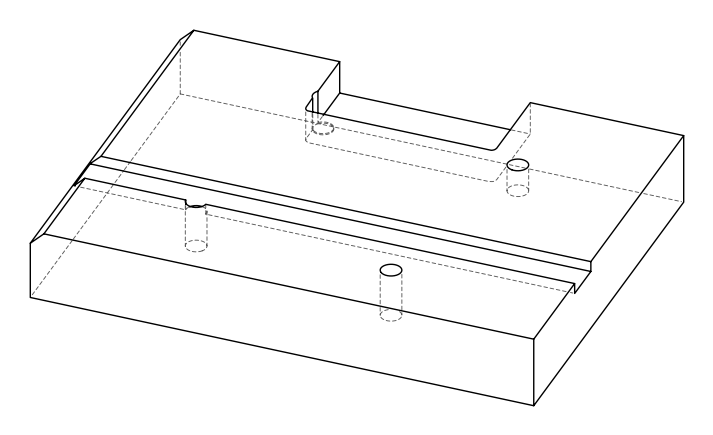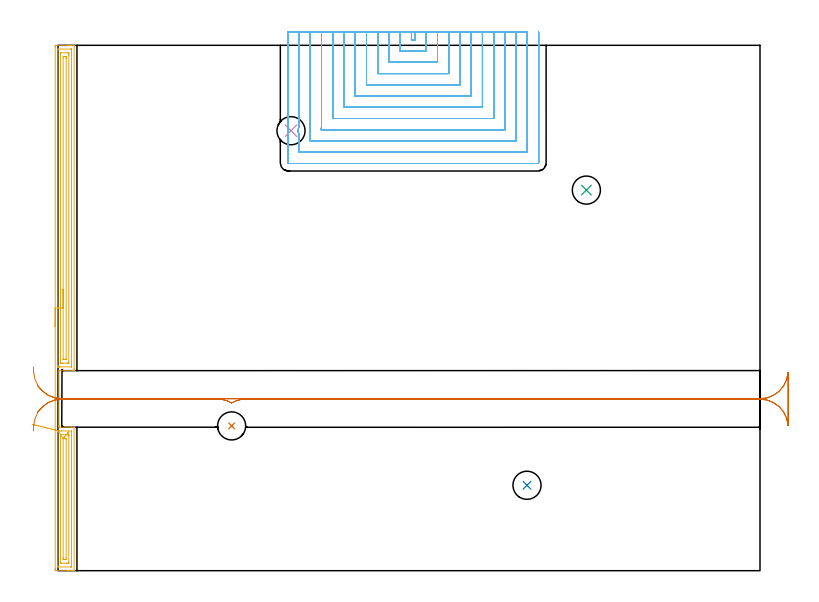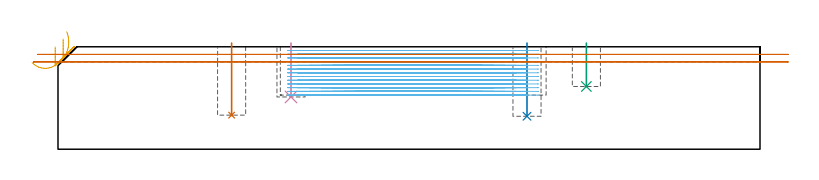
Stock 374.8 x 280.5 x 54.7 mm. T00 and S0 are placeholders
(PLAN: 7 operations, 3 tool changes, 98.1 min)
(1 INDEXABLE_INSERT_DRILL_BLIND_HOLE_FROM_SOLID | STEP1POCKET | UGT0302_001 | 0.16 min | 6437 mm3)
(2 INDEXABLE_INSERT_DRILL_BLIND_HOLE_FROM_SOLID_1 | STEP1POCKET_1 | UGT0302_001 | 0.16 min | 6542 mm3)
(3 INDEXABLE_INSERT_DRILL_BLIND_HOLE_FROM_SOLID_2 | STEP1POCKET_2 | UGT0302_001 | 0.09 min | 3738 mm3)
(4 INDEXABLE_INSERT_DRILL_BLIND_HOLE_FROM_SOLID_3 | STEP1POCKET_3 | UGT0302_001 | 0.12 min | 4726 mm3)
(5 AREA_MILL | FG_CHAMFER_SURFACE | UGT0205_001 | 8.68 min | 14309 mm3)
(6 MILL_SLOT | SLOT_PARTIAL_RECTANGULAR | NXT0201_009 | Follow Part, ap 2, ae 75% | 85.4 min | 241220 mm3)
(7 MILL_RECTANGULAR_SLOT | SLOT_RECTANGULAR | UGT0201_018 | Follow Part, ap 7.5, ae 75% | 3.48 min | 89439 mm3)
(TOOL UGT0302_001 | Indexable Insert Drill 15mm | D15 PA180 FL50 Z2)
(TOOL UGT0205_001 | Chamfer Mill 20 x 3 x 45 deg. | D20 FL50 Z2)
(TOOL NXT0201_009 | ENDMILL 8mm [2P460-0800-NA 1630] | D8 FL26 Z6)
(TOOL UGT0201_018 | End mill 30 mm | D30 FL50 Z4)
(OP 1 INDEXABLE_INSERT_DRILL_BLIND_HOLE_FROM_SOLID)
G17 G21 G94 G90
T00 M6
G54
G17 G0 G90 X92.7 Y77.3 S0 M3
G43 Z64.7 H0
G94 G81 G98 Z18.2 F250. R56.7
G80
M5
M2
(OP 2 INDEXABLE_INSERT_DRILL_BLIND_HOLE_FROM_SOLID_1)
G17 G21 G94 G90
T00 M6
G54
G17 G0 G90 X250.4 Y45.6 S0 M3
G43 Z64.7 H0
G94 G81 G98 Z17.6 F250. R56.7
G80
M5
M2
(OP 3 INDEXABLE_INSERT_DRILL_BLIND_HOLE_FROM_SOLID_2)
G17 G21 G94 G90
T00 M6
G54
G17 G0 G90 X282.1 Y203.2 S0 M3
G43 Z64.7 H0
G94 G81 G98 Z33.5 F250. R56.7
G80
M5
M2
(OP 4 INDEXABLE_INSERT_DRILL_BLIND_HOLE_FROM_SOLID_3)
G17 G21 G94 G90
T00 M6
G54
G17 G0 G90 X124.4 Y234.9 S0 M3
G43 Z64.7 H0
G94 G81 G98 Z27.9 F250. R56.7
G80
M5
M2
(OP 5 AREA_MILL)
G17 G21 G94 G90
T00 M6
G54
G17 G0 G90 X-1.5 Y130.25 S1061 M3
G43 Z64.7 H0
Z54.6
G94 G1 Y130.288 Z53.728 F250.
Y130.402 Z52.863
Y130.591 Z52.012
Y130.853 Z51.18
Y131.187 Z50.374
Y131.59 Z49.6
Y132.058 Z48.864
Y132.59 Z48.172
Y133.179 Z47.529
Y133.822 Z46.94
Y134.514 Z46.408
Y135.25 Z45.94
Y136.024 Z45.537
Y136.83 Z45.203
Y137.662 Z44.941
Y138.514 Z44.752
Y139.378 Z44.638
Y140.25 Z44.6
Y279.597
X-1.499 Y279.897 Z44.601
X-1.493 Y280.483 Z44.604
X-1.492 Y280.493 Z44.606
X-0.908 Y280.5 Z45.19
X5.333 Z51.427
X5.91 Z52.007
X6.225 Z52.321
X6.802 Z52.898
X7.116 Z53.211
X8.183 Z54.282
X8.551 Y280.492 Z54.642
X8.598 Y280.49 Z54.688
X8.6 Y280.343 Z54.7
Y107.681
X8.593 Y106.81 Z54.693
X8.456 Y106.807 Z54.556
X8.015 Y106.8 Z54.115
X0.5 Z46.6
Y106.412
Y106.342 Z46.598
X0.504 Y106.304 Z46.593
Y106.299 Z46.592
X0.501 Y106.296 Z46.595
X0.5 Y106.292 Z46.6
Y77.335
X0.502 Y77.252 Z46.597
X0.5 Y77.162 Z46.6
Y76.6
X0.797 Y76.599 Z46.897
X0.801 Z46.898
X0.875 Y76.6 Z46.974
X7.116 Z53.211
X7.416 Z53.515
X8.453 Z54.552
X8.503 Y76.598 Z54.602
X8.597 Y76.59 Z54.689
X8.6 Y76.45 Z54.7
Y0.157
X8.598 Y0.01 Z54.688
X8.551 Y0.008 Z54.642
X8.182 Y0. Z54.281
X7.745 Z53.844
X7.116 Z53.211
X5.91 Z52.007
X5.333 Z51.427
X-0.908 Y0.001 Z45.19
X-1.151 Y0.002 Z44.946
X-1.492 Y0.007 Z44.606
X-1.493 Y0.017 Z44.604
X-1.498 Y0.603 Z44.602
X-1.5 Y1.196 Z44.6
Y140.25
X-0.086 Z46.014
Y278.182
X-0.079 Y278.478 Z46.021
X-0.063 Y278.49 Z46.037
X-0.016 Y278.492 Z46.084
X0.489 Y278.499 Z46.589
X6.729 Z52.829
X7.116 Y278.493 Z53.216
X7.169 Y278.49 Z53.269
X7.179 Y278.482 Z53.279
X7.182 Y278.414 Z53.282
X7.184 Y278.321 Z53.284
X7.186 Y278.182 Z53.286
Y278.112
X7.185 Y109.326 Z53.285
X7.184 Y109.187 Z53.284
X7.179 Y108.909 Z53.279
X7.172 Y108.809 Z53.272
X7.157 Y108.806 Z53.257
X7.116 Y108.804 Z53.216
X6.889 Y108.801 Z52.989
X1.54 Y108.8 Z47.64
X0.875 Y108.797 Z46.975
X0.655 Y108.794 Z46.755
X0.325 Y108.775 Z46.425
X0.166 Y108.733 Z46.266
X-0.016 Y108.659 Z46.084
X-0.078 Y108.635 Z46.022
X-0.083 Y108.639 Z46.017
X-0.084 Y108.641 Z46.016
X-0.086 Y109.465 Z46.014
Y109.535
Y140.25
X1.328 Z47.428
X1.329 Y275.874 Z47.429
X1.33 Y276.327 Z47.43
X1.333 Y276.436 Z47.433
X1.335 Y276.482 Z47.435
X1.422 Y276.49 Z47.522
X1.596 Y276.498 Z47.696
X5.333 Y276.5 Z51.433
X5.506 Z51.606
X5.621 Y276.498 Z51.721
X5.712 Y276.494 Z51.812
X5.765 Y276.489 Z51.865
X5.767 Y276.472 Z51.867
X5.769 Y276.327 Z51.869
X5.771 Y275.889 Z51.871
X5.772 Y275.435 Z51.872
X5.771 Y111.704 Z51.871
X5.768 Y111.25 Z51.868
X5.764 Y110.818 Z51.864
X5.333 Y110.809 Z51.433
X4.89 Y110.801 Z50.99
X2.658 Y110.8 Z48.758
X2.215 Y110.801 Z48.315
X1.767 Y110.81 Z47.867
X1.335 Y110.821 Z47.435
X1.332 Y111.25 Z47.432
X1.329 Y111.688 Z47.429
X1.328 Y140.25 Z47.428
X2.743 Z48.843
Y273.65
X2.749 Y274.452 Z48.849
X2.759 Y274.49 Z48.859
X2.808 Y274.494 Z48.908
X2.913 Y274.498 Z49.013
X3.126 Y274.499 Z49.226
X3.55 Y274.5 Z49.65
X3.994 Z50.094
X4.194 Y274.498 Z50.294
X4.294 Y274.495 Z50.394
X4.342 Y274.49 Z50.442
X4.351 Y274.482 Z50.451
X4.353 Y274.465 Z50.453
X4.357 Y273.735 Z50.457
Y273.65
X4.356 Y113.035 Z50.456
X4.352 Y112.834 Z50.452
X4.351 Y112.817 Z50.451
X4.299 Y112.81 Z50.399
X4.175 Y112.804 Z50.275
X4.019 Y112.801 Z50.119
X3.784 Y112.8 Z49.884
X2.893 Z48.993
X2.801 Y112.802 Z48.901
X2.776 Y112.805 Z48.876
X2.755 Y112.809 Z48.855
X2.75 Y112.847 Z48.85
X2.744 Y112.949 Z48.844
X2.743 Y113.035 Z48.843
Y140.25
Y141.122 Z48.881
Y141.986 Z48.995
Y142.838 Z49.183
Y143.67 Z49.446
Y144.476 Z49.78
Y145.25 Z50.182
Y145.986 Z50.651
Y146.678 Z51.182
Y147.321 Z51.772
Y147.91 Z52.415
Y148.442 Z53.107
Y148.91 Z53.843
Y149.313 Z54.616
Y149.647 Z55.422
Y149.909 Z56.254
Y150.098 Z57.106
Y150.212 Z57.971
Y150.25 Z58.843
G0 Z64.7
X-13.808 Y78.154
Z46.229
G1 X-13.192 Y78.002 Z45.63
X-12.528 Y77.838 Z45.089
X-11.821 Y77.663 Z44.609
X-11.075 Y77.479 Z44.195
X-10.298 Y77.287 Z43.849
X-9.494 Y77.089 Z43.575
X-8.67 Y76.885 Z43.373
X-7.832 Y76.678 Z43.247
X-6.986 Y76.469 Z43.196
X-6.14 Y76.26 Z43.221
X-5.299 Y76.053 Z43.322
X-4.469 Y75.848 Z43.498
X-3.658 Y75.647 Z43.748
X-2.87 Y75.453 Z44.07
X-2.113 Y75.266 Z44.461
X-1.393 Y75.088 Z44.919
X-0.713 Y74.92 Z45.44
X-0.08 Y74.764 Z46.02
X-0.069 Y74.761 Z46.031
X-0.016 Y74.74 Z46.084
X0.158 Y74.665 Z46.258
X0.875 Y74.606 Z46.975
X0.939 Y74.602 Z47.039
X1.767 Y74.6 Z47.867
X7.182 Y74.599 Z53.282
X7.185 Y74.596 Z53.285
X7.186 Y2.319 Z53.286
X7.179 Y2.022 Z53.279
X7.162 Y2.01 Z53.262
X7.116 Y2.008 Z53.216
X6.611 Y2.001 Z52.711
X0.371 Z46.471
X-0.016 Y2.007 Z46.084
X-0.069 Y2.01 Z46.031
X-0.079 Y2.017 Z46.021
X-0.082 Y2.086 Z46.018
X-0.084 Y2.179 Z46.016
X-0.086 Y2.458 Z46.014
X-0.085 Y74.665 Z46.015
X-0.084 Y74.734 Z46.016
X-0.08 Y74.764 Z46.02
X1.335 Y72.589 Z47.435
X1.348 Y72.593 Z47.448
X1.385 Y72.597 Z47.485
X1.461 Y72.599 Z47.561
X5.333 Y72.6 Z51.433
X5.615 Y72.599 Z51.715
X5.711 Y72.594 Z51.811
X5.756 Y72.59 Z51.856
X5.765 Y72.571 Z51.865
X5.767 Y72.446 Z51.867
X5.77 Y71.988 Z51.87
X5.771 Y71.55 Z51.871
Y4.627
X5.769 Y4.173 Z51.869
X5.767 Y4.064 Z51.867
X5.765 Y4.018 Z51.865
X5.678 Y4.01 Z51.778
X5.504 Y4.002 Z51.604
X5.333 Y4.001 Z51.433
X4.614 Y4. Z50.714
X1.767 Z47.867
X1.594 Y4.001 Z47.694
X1.479 Y4.003 Z47.579
X1.388 Y4.007 Z47.488
X1.335 Y4.011 Z47.435
X1.334 Y4.028 Z47.434
X1.331 Y4.173 Z47.431
X1.329 Y4.611 Z47.429
Y71.988
X1.33 Y72.425 Z47.43
X1.334 Y72.572 Z47.434
X1.335 Y72.589 Z47.435
X2.76 Y70.59 Z48.86
X3.157 Y70.597 Z49.257
X3.55 Y70.598 Z49.65
X4.049 Y70.597 Z50.149
X4.258 Y70.59 Z50.358
X4.35 Y70.569 Z50.45
X4.356 Y70.289 Z50.456
X4.357 Y70.204 Z50.457
Y6.85
X4.351 Y6.048 Z50.451
X4.341 Y6.01 Z50.441
X4.292 Y6.007 Z50.392
X4.187 Y6.003 Z50.287
X3.974 Y6.001 Z50.074
X3.55 Y6. Z49.65
X3.106 Y6.001 Z49.206
X2.906 Y6.002 Z49.006
X2.806 Y6.006 Z48.906
X2.758 Y6.01 Z48.858
X2.749 Y6.018 Z48.849
X2.748 Y6.035 Z48.848
X2.743 Y6.765 Z48.843
Y6.85
Y70.406
X2.744 Y70.507 Z48.844
X2.747 Y70.556 Z48.847
X2.749 Y70.577 Z48.849
X2.76 Y70.59 Z48.86
X3.226 Y71.122 Z49.372
X3.661 Y71.618 Z49.943
X4.061 Y72.074 Z50.569
X4.424 Y72.488 Z51.246
X4.746 Y72.857 Z51.968
X5.026 Y73.176 Z52.73
X5.261 Y73.444 Z53.527
X5.449 Y73.659 Z54.351
X5.589 Y73.819 Z55.197
X5.68 Y73.923 Z56.058
X5.722 Y73.97 Z56.928
X5.713 Y73.96 Z57.801
X5.654 Y73.892 Z58.669
X5.545 Y73.769 Z59.525
X5.388 Y73.589 Z60.364
X5.183 Y73.355 Z61.179
X4.932 Y73.069 Z61.964
X4.637 Y72.732 Z62.713
G0 Z64.7
M5
M2
(OP 6 MILL_SLOT)
G17 G21 G94 G90
T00 M6
G54
G17 G0 G90 X188.7 Y287.5 S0 M3
G43 Z64.7 H1
Z52.715
G94 G1 Y284.5 F250.
Y283.4
X190.6
Y284.5
Y287.5
X182.7
Y284.5
Y277.4 F500.
X196.6
Y284.5
Y287.5 F250.
X176.7
Y284.5
Y271.4 F500.
X202.6
Y284.5
Y287.5 F250.
X170.7
Y284.5
Y265.4 F500.
X208.6
Y284.5
Y287.5 F250.
X164.7
Y284.5
Y259.4 F500.
X214.6
Y284.5
Y287.5 F250.
X158.7
Y284.5
Y253.4 F500.
X220.6
Y284.5
Y287.5 F250.
X152.7
Y284.5
Y247.4 F500.
X226.6
Y284.5
Y287.5 F250.
X146.7
Y284.5
Y241.4 F500.
X232.6
Y284.5
Y287.5 F250.
X140.7
Y284.5
Y237.956 F500.
G2 X140.518 Y235.4 R18.
G1 X238.6
Y284.5
Y287.5 F250.
X134.7
Y284.5
Y237.956 F500.
G2 X134.305 Y234.904 R12.
X134.7 Y231.852 R12.
G1 Y229.4
X244.6
Y284.5
Y287.5 F250.
X128.7
Y284.5
Y237.956 F500.
G2 X127.894 Y234.951 R6.
G1 Y234.856
G2 X128.7 Y231.852 R6.
G1 Y223.4
X250.6
Y284.5
Y287.5 F250.
X122.7
Y284.5
Y237.956 F500.
Y234.956 F250.
Y234.852
Y231.852
Y217.8 F500.
G3 X123.1 Y217.4 R0.4
G1 X256.2
G3 X256.6 Y217.8 R0.4
G1 Y284.5
Y287.5 F250.
G0 X188.7 Z50.731
G1 Y284.5
Y283.4
X190.6
Y284.5
Y287.5
X182.7
Y284.5
Y277.4 F500.
X196.6
Y284.5
Y287.5 F250.
X176.7
Y284.5
Y271.4 F500.
X202.6
Y284.5
Y287.5 F250.
X170.7
Y284.5
Y265.4 F500.
X208.6
Y284.5
Y287.5 F250.
X164.7
Y284.5
Y259.4 F500.
X214.6
Y284.5
Y287.5 F250.
X158.7
Y284.5
Y253.4 F500.
X220.6
Y284.5
Y287.5 F250.
X152.7
Y284.5
Y247.4 F500.
X226.6
Y284.5
Y287.5 F250.
X146.7
Y284.5
Y241.4 F500.
X232.6
Y284.5
Y287.5 F250.
X140.7
Y284.5
Y237.956 F500.
G2 X140.518 Y235.4 R18.
G1 X238.6
Y284.5
Y287.5 F250.
X134.7
Y284.5
Y237.956 F500.
G2 X134.305 Y234.904 R12.
X134.7 Y231.852 R12.
G1 Y229.4
X244.6
Y284.5
Y287.5 F250.
X128.7
Y284.5
Y237.956 F500.
G2 X127.894 Y234.951 R6.
G1 Y234.856
G2 X128.7 Y231.852 R6.
G1 Y223.4
X250.6
Y284.5
Y287.5 F250.
X122.7
Y284.5
Y237.956 F500.
Y234.956 F250.
Y234.852
Y231.852
Y217.8 F500.
G3 X123.1 Y217.4 R0.4
G1 X256.2
G3 X256.6 Y217.8 R0.4
G1 Y284.5
Y287.5 F250.
G0 X188.7 Z48.746
G1 Y284.5
Y283.4
X190.6
Y284.5
Y287.5
X182.7
Y284.5
Y277.4 F500.
X196.6
Y284.5
Y287.5 F250.
X176.7
Y284.5
Y271.4 F500.
X202.6
Y284.5
Y287.5 F250.
X170.7
Y284.5
Y265.4 F500.
X208.6
Y284.5
Y287.5 F250.
X164.7
Y284.5
Y259.4 F500.
X214.6
Y284.5
Y287.5 F250.
X158.7
Y284.5
Y253.4 F500.
X220.6
Y284.5
Y287.5 F250.
X152.7
Y284.5
Y247.4 F500.
X226.6
Y284.5
Y287.5 F250.
X146.7
Y284.5
Y241.4 F500.
X232.6
Y284.5
Y287.5 F250.
X140.7
Y284.5
Y237.956 F500.
G2 X140.518 Y235.4 R18.
G1 X238.6
Y284.5
Y287.5 F250.
X134.7
Y284.5
Y237.956 F500.
G2 X134.305 Y234.904 R12.
X134.7 Y231.851 R12.
G1 Y229.4
X244.6
Y284.5
Y287.5 F250.
X128.7
Y284.5
Y237.956 F500.
G2 X127.894 Y234.951 R6.
G1 Y234.855
G2 X128.7 Y231.851 R6.
G1 Y223.4
X250.6
Y284.5
Y287.5 F250.
X122.7
Y284.5
Y237.956 F500.
Y234.956 F250.
Y234.851
Y231.851
Y217.8 F500.
G3 X123.1 Y217.4 R0.4
G1 X256.2
G3 X256.6 Y217.8 R0.4
G1 Y284.5
Y287.5 F250.
G0 X188.7 Z46.761
G1 Y284.5
Y283.4
X190.6
Y284.5
Y287.5
X182.7
Y284.5
Y277.4 F500.
X196.6
Y284.5
Y287.5 F250.
X176.7
Y284.5
Y271.4 F500.
X202.6
Y284.5
Y287.5 F250.
X170.7
Y284.5
Y265.4 F500.
X208.6
Y284.5
Y287.5 F250.
X164.7
Y284.5
Y259.4 F500.
X214.6
Y284.5
Y287.5 F250.
X158.7
Y284.5
Y253.4 F500.
X220.6
Y284.5
Y287.5 F250.
X152.7
Y284.5
Y247.4 F500.
X226.6
Y284.5
Y287.5 F250.
X146.7
Y284.5
Y241.4 F500.
X232.6
Y284.5
Y287.5 F250.
X140.7
Y284.5
Y237.956 F500.
G2 X140.518 Y235.4 R18.
G1 X238.6
Y284.5
Y287.5 F250.
X134.7
Y284.5
Y237.956 F500.
G2 X134.305 Y234.904 R12.
X134.7 Y231.851 R12.
G1 Y229.4
X244.6
Y284.5
Y287.5 F250.
X128.7
Y284.5
Y237.956 F500.
G2 X127.894 Y234.951 R6.
G1 Y234.856
G2 X128.7 Y231.851 R6.
G1 Y223.4
X250.6
Y284.5
Y287.5 F250.
X122.7
Y284.5
Y237.956 F500.
Y234.956 F250.
Y234.851
Y231.851
Y217.8 F500.
G3 X123.1 Y217.4 R0.4
G1 X256.2
G3 X256.6 Y217.8 R0.4
G1 Y284.5
Y287.5 F250.
G0 X188.7 Z44.777
G1 Y284.5
Y283.4
X190.6
Y284.5
Y287.5
X182.7
Y284.5
Y277.4 F500.
X196.6
Y284.5
Y287.5 F250.
X176.7
Y284.5
Y271.4 F500.
X202.6
Y284.5
Y287.5 F250.
X170.7
Y284.5
Y265.4 F500.
X208.6
Y284.5
Y287.5 F250.
X164.7
Y284.5
Y259.4 F500.
X214.6
Y284.5
Y287.5 F250.
X158.7
Y284.5
Y253.4 F500.
X220.6
Y284.5
Y287.5 F250.
X152.7
Y284.5
Y247.4 F500.
X226.6
Y284.5
Y287.5 F250.
X146.7
Y284.5
Y241.4 F500.
X232.6
Y284.5
Y287.5 F250.
X140.7
Y284.5
Y237.956 F500.
G2 X140.518 Y235.4 R18.
G1 X238.6
Y284.5
Y287.5 F250.
X134.7
Y284.5
Y237.956 F500.
G2 X134.305 Y234.904 R12.
X134.7 Y231.852 R12.
G1 Y229.4
X244.6
Y284.5
Y287.5 F250.
X128.7
Y284.5
Y237.956 F500.
G2 X127.894 Y234.951 R6.
G1 Y234.856
G2 X128.7 Y231.852 R6.
G1 Y223.4
X250.6
Y284.5
Y287.5 F250.
X122.7
Y284.5
Y237.956 F500.
Y234.956 F250.
Y234.852
Y231.852
Y217.8 F500.
G3 X123.1 Y217.4 R0.4
G1 X256.2
G3 X256.6 Y217.8 R0.4
G1 Y284.5
Y287.5 F250.
G0 X188.7 Z42.792
G1 Y284.5
Y283.4
X190.6
Y284.5
Y287.5
X182.7
Y284.5
Y277.4 F500.
X196.6
Y284.5
Y287.5 F250.
X176.7
Y284.5
Y271.4 F500.
X202.6
Y284.5
Y287.5 F250.
X170.7
Y284.5
Y265.4 F500.
X208.6
Y284.5
Y287.5 F250.
X164.7
Y284.5
Y259.4 F500.
X214.6
Y284.5
Y287.5 F250.
X158.7
Y284.5
Y253.4 F500.
X220.6
Y284.5
Y287.5 F250.
X152.7
Y284.5
Y247.4 F500.
X226.6
Y284.5
Y287.5 F250.
X146.7
Y284.5
Y241.4 F500.
X232.6
Y284.5
Y287.5 F250.
X140.7
Y284.5
Y237.956 F500.
G2 X140.518 Y235.4 R18.
G1 X238.6
Y284.5
Y287.5 F250.
X134.7
Y284.5
Y237.956 F500.
G2 X134.305 Y234.904 R12.
X134.7 Y231.852 R12.
G1 Y229.4
X244.6
Y284.5
Y287.5 F250.
X128.7
Y284.5
Y237.956 F500.
G2 X127.894 Y234.951 R6.
G1 Y234.856
G2 X128.7 Y231.852 R6.
G1 Y223.4
X250.6
Y284.5
Y287.5 F250.
X122.7
Y284.5
Y237.956 F500.
Y234.956 F250.
Y234.852
Y231.852
Y217.8 F500.
G3 X123.1 Y217.4 R0.4
G1 X256.2
G3 X256.6 Y217.8 R0.4
G1 Y284.5
Y287.5 F250.
G0 X188.7 Z40.808
G1 Y284.5
Y283.4
X190.6
Y284.5
Y287.5
X182.7
Y284.5
Y277.4 F500.
X196.6
Y284.5
Y287.5 F250.
X176.7
Y284.5
Y271.4 F500.
X202.6
Y284.5
Y287.5 F250.
X170.7
Y284.5
Y265.4 F500.
X208.6
Y284.5
Y287.5 F250.
X164.7
Y284.5
Y259.4 F500.
X214.6
Y284.5
Y287.5 F250.
X158.7
Y284.5
Y253.4 F500.
X220.6
Y284.5
Y287.5 F250.
X152.7
Y284.5
Y247.4 F500.
X226.6
Y284.5
Y287.5 F250.
X146.7
Y284.5
Y241.4 F500.
X232.6
Y284.5
Y287.5 F250.
X140.7
Y284.5
Y237.956 F500.
G2 X140.518 Y235.4 R18.
G1 X238.6
Y284.5
Y287.5 F250.
X134.7
Y284.5
Y237.956 F500.
G2 X134.305 Y234.904 R12.
X134.7 Y231.852 R12.
G1 Y229.4
X244.6
Y284.5
Y287.5 F250.
X128.7
Y284.5
Y237.956 F500.
G2 X127.894 Y234.951 R6.
G1 Y234.856
G2 X128.7 Y231.852 R6.
G1 Y223.4
X250.6
Y284.5
Y287.5 F250.
X122.7
Y284.5
Y237.956 F500.
Y234.956 F250.
Y234.852
Y231.852
Y217.8 F500.
G3 X123.1 Y217.4 R0.4
G1 X256.2
G3 X256.6 Y217.8 R0.4
G1 Y284.5
Y287.5 F250.
G0 X188.7 Z38.823
G1 Y284.5
Y283.4
X190.6
Y284.5
Y287.5
X182.7
Y284.5
Y277.4 F500.
X196.6
Y284.5
Y287.5 F250.
X176.7
Y284.5
Y271.4 F500.
X202.6
Y284.5
Y287.5 F250.
X170.7
Y284.5
Y265.4 F500.
X208.6
Y284.5
Y287.5 F250.
X164.7
Y284.5
Y259.4 F500.
X214.6
Y284.5
Y287.5 F250.
X158.7
Y284.5
Y253.4 F500.
X220.6
Y284.5
Y287.5 F250.
X152.7
Y284.5
Y247.4 F500.
X226.6
Y284.5
Y287.5 F250.
X146.7
Y284.5
Y241.4 F500.
X232.6
Y284.5
Y287.5 F250.
X140.7
Y284.5
Y237.956 F500.
G2 X140.518 Y235.4 R18.
G1 X238.6
Y284.5
Y287.5 F250.
X134.7
Y284.5
Y237.956 F500.
G2 X134.305 Y234.903 R12.
X134.7 Y231.851 R12.
G1 Y229.4
X244.6
Y284.5
Y287.5 F250.
X128.7
Y284.5
Y237.956 F500.
G2 X127.894 Y234.951 R6.
G1 Y234.855
G2 X128.7 Y231.851 R6.
G1 Y223.4
X250.6
Y284.5
Y287.5 F250.
X122.7
Y284.5
Y237.956 F500.
Y234.956 F250.
Y234.851
Y231.851
Y217.8 F500.
G3 X123.1 Y217.4 R0.4
G1 X256.2
G3 X256.6 Y217.8 R0.4
G1 Y284.5
Y287.5 F250.
G0 X188.7 Z36.838
G1 Y284.5
Y283.4
X190.6
Y284.5
Y287.5
X182.7
Y284.5
Y277.4 F500.
X196.6
Y284.5
Y287.5 F250.
X176.7
Y284.5
Y271.4 F500.
X202.6
Y284.5
Y287.5 F250.
X170.7
Y284.5
Y265.4 F500.
X208.6
Y284.5
Y287.5 F250.
X164.7
Y284.5
Y259.4 F500.
X214.6
Y284.5
Y287.5 F250.
X158.7
Y284.5
Y253.4 F500.
X220.6
Y284.5
Y287.5 F250.
X152.7
Y284.5
Y247.4 F500.
X226.6
Y284.5
Y287.5 F250.
X146.7
Y284.5
Y241.4 F500.
X232.6
Y284.5
Y287.5 F250.
X140.7
Y284.5
Y237.956 F500.
G2 X140.518 Y235.4 R18.
G1 X238.6
Y284.5
Y287.5 F250.
X134.7
Y284.5
Y237.956 F500.
G2 X134.305 Y234.903 R12.
X134.7 Y231.851 R12.
G1 Y229.4
X244.6
Y284.5
Y287.5 F250.
X128.7
Y284.5
Y237.956 F500.
G2 X127.894 Y234.951 R6.
G1 Y234.855
G2 X128.7 Y231.851 R6.
G1 Y223.4
X250.6
Y284.5
Y287.5 F250.
X122.7
Y284.5
Y237.956 F500.
Y234.956 F250.
Y234.851
Y231.851
Y217.8 F500.
G3 X123.1 Y217.4 R0.4
G1 X256.2
G3 X256.6 Y217.8 R0.4
G1 Y284.5
Y287.5 F250.
G0 X188.7 Z34.854
G1 Y284.5
Y283.4
X190.6
Y284.5
Y287.5
X182.7
Y284.5
Y277.4 F500.
X196.6
Y284.5
Y287.5 F250.
X176.7
Y284.5
Y271.4 F500.
X202.6
Y284.5
Y287.5 F250.
X170.7
Y284.5
Y265.4 F500.
X208.6
Y284.5
Y287.5 F250.
X164.7
Y284.5
Y259.4 F500.
X214.6
Y284.5
Y287.5 F250.
X158.7
Y284.5
Y253.4 F500.
X220.6
Y284.5
Y287.5 F250.
X152.7
Y284.5
Y247.4 F500.
X226.6
Y284.5
Y287.5 F250.
X146.7
Y284.5
Y241.4 F500.
X232.6
Y284.5
Y287.5 F250.
X140.7
Y284.5
Y237.952 F500.
G2 X140.518 Y235.4 R18.
G1 X238.6
Y284.5
Y287.5 F250.
X134.7
Y284.5
Y237.952 F500.
G2 X134.306 Y234.902 R12.
X134.7 Y231.851 R12.
G1 Y229.4
X244.6
Y284.5
Y287.5 F250.
X128.7
Y284.5
Y237.952 F500.
G2 X127.892 Y234.945 R6.
G1 Y234.859
G2 X128.7 Y231.851 R6.
G1 Y223.4
X250.6
Y284.5
Y287.5 F250.
X122.7
Y284.5
Y237.952 F500.
Y234.952 F250.
Y234.851
Y231.851
Y217.8 F500.
G3 X123.1 Y217.4 R0.4
G1 X256.2
G3 X256.6 Y217.8 R0.4
G1 Y284.5
Y287.5 F250.
G0 X188.7 Z32.869
G1 Y284.5
Y283.4
X190.6
Y284.5
Y287.5
X182.7
Y284.5
Y277.4 F500.
X196.6
Y284.5
Y287.5 F250.
X176.7
Y284.5
Y271.4 F500.
X202.6
Y284.5
Y287.5 F250.
X170.7
Y284.5
Y265.4 F500.
X208.6
Y284.5
Y287.5 F250.
X164.7
Y284.5
Y259.4 F500.
X214.6
Y284.5
Y287.5 F250.
X158.7
Y284.5
Y253.4 F500.
X220.6
Y284.5
Y287.5 F250.
X152.7
Y284.5
Y247.4 F500.
X226.6
Y284.5
Y287.5 F250.
X146.7
Y284.5
Y241.4 F500.
X232.6
Y284.5
Y287.5 F250.
X140.7
Y284.5
Y237.952 F500.
G2 X140.518 Y235.4 R18.
G1 X238.6
Y284.5
Y287.5 F250.
X134.7
Y284.5
Y237.952 F500.
G2 X134.306 Y234.901 R12.
X134.7 Y231.85 R12.
G1 Y229.4
X244.6
Y284.5
Y287.5 F250.
X128.7
Y284.5
Y237.952 F500.
G2 X127.892 Y234.945 R6.
G1 Y234.858
G2 X128.7 Y231.85 R6.
G1 Y223.4
X250.6
Y284.5
Y287.5 F250.
X122.7
Y284.5
Y237.952 F500.
Y234.952 F250.
Y234.85
Y231.85
Y217.8 F500.
G3 X123.1 Y217.4 R0.4
G1 X256.2
G3 X256.6 Y217.8 R0.4
G1 Y284.5
Y287.5 F250.
G0 X188.7 Z30.885
G1 Y284.5
Y283.4
X190.6
Y284.5
Y287.5
X182.7
Y284.5
Y277.4 F500.
X196.6
Y284.5
Y287.5 F250.
X176.7
Y284.5
Y271.4 F500.
X202.6
Y284.5
Y287.5 F250.
X170.7
Y284.5
Y265.4 F500.
X208.6
Y284.5
Y287.5 F250.
X164.7
Y284.5
Y259.4 F500.
X214.6
Y284.5
Y287.5 F250.
X158.7
Y284.5
Y253.4 F500.
X220.6
Y284.5
Y287.5 F250.
X152.7
Y284.5
Y247.4 F500.
X226.6
Y284.5
Y287.5 F250.
X146.7
Y284.5
Y241.4 F500.
X232.6
Y284.5
Y287.5 F250.
X140.7
Y284.5
Y237.953 F500.
G2 X140.518 Y235.4 R18.
G1 X238.6
Y284.5
Y287.5 F250.
X134.7
Y284.5
Y237.953 F500.
G2 X134.305 Y234.901 R12.
X134.7 Y231.85 R12.
G1 Y229.4
X244.6
Y284.5
Y287.5 F250.
X128.7
Y284.5
Y237.953 F500.
G2 X127.892 Y234.945 R6.
G1 Y234.857
G2 X128.7 Y231.85 R6.
G1 Y223.4
X250.6
Y284.5
Y287.5 F250.
X122.7
Y284.5
Y237.953 F500.
Y234.953 F250.
Y234.85
Y231.85
Y217.8 F500.
G3 X123.1 Y217.4 R0.4
G1 X256.2
G3 X256.6 Y217.8 R0.4
G1 Y284.5
Y287.5 F250.
G0 X188.7 Z28.9
G1 Y284.5
Y283.4
X190.6
Y284.5
Y287.5
X182.7
Y284.5
Y277.4 F500.
X196.6
Y284.5
Y287.5 F250.
X176.7
Y284.5
Y271.4 F500.
X202.6
Y284.5
Y287.5 F250.
X170.7
Y284.5
Y265.4 F500.
X208.6
Y284.5
Y287.5 F250.
X164.7
Y284.5
Y259.4 F500.
X214.6
Y284.5
Y287.5 F250.
X158.7
Y284.5
Y253.4 F500.
X220.6
Y284.5
Y287.5 F250.
X152.7
Y284.5
Y247.4 F500.
X226.6
Y284.5
Y287.5 F250.
X146.7
Y284.5
Y241.4 F500.
X232.6
Y284.5
Y287.5 F250.
X140.7
Y284.5
Y237.953 F500.
G2 X140.518 Y235.4 R18.
G1 X238.6
Y284.5
Y287.5 F250.
X134.7
Y284.5
Y237.953 F500.
G2 X134.305 Y234.901 R12.
X134.7 Y231.85 R12.
G1 Y229.4
X244.6
Y284.5
Y287.5 F250.
X128.7
Y284.5
Y237.953 F500.
G2 X127.892 Y234.945 R6.
G1 Y234.857
G2 X128.7 Y231.85 R6.
G1 Y223.4
X250.6
Y284.5
Y287.5 F250.
X122.7
Y284.5
Y237.953 F500.
Y234.953 F250.
Y234.85
Y231.85
Y217.8 F500.
G3 X123.1 Y217.4 R0.4
G1 X256.2
G3 X256.6 Y217.8 R0.4
G1 Y284.5
Y287.5 F250.
G0 Z64.7
M5
M2
(OP 7 MILL_RECTANGULAR_SLOT)
G17 G21 G94 G90
T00 M6
G54
G17 G0 G90 X-10.977 Y84.7 S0 M3
G43 Z64.7 H0
Z50.65
G94 G1 X-8.92 Y86.884 F250.
G2 X2. Y91.6 R15. F500.
G1 X85.132
G2 X92.7 Y89.551 R15.
X100.268 Y91.6 R15.
G1 X374.8
G2 X389.77 Y77.548 R15.
G1 X389.8
Y105.852
X389.77
G2 X374.8 Y91.8 R15.
G1 X2.
G2 X-8.92 Y96.516 R15.
G1 X-10.977 Y98.7 F250.
G0 Z64.7
X-13.164 Y74.588
Z46.6
G1 X-12.968 Y77.581
G2 X2. Y91.6 R15. F500.
G1 X85.132
G2 X92.7 Y89.551 R15.
X100.268 Y91.6 R15.
G1 X374.8
G2 X389.77 Y77.548 R15.
G1 X389.8
Y105.852
X389.77
G2 X374.8 Y91.8 R15.
G1 X2.
G2 X-12.968 Y105.821 R15.
G1 X-13.164 Y108.815 F250.
G0 Z64.7
M5
M2
